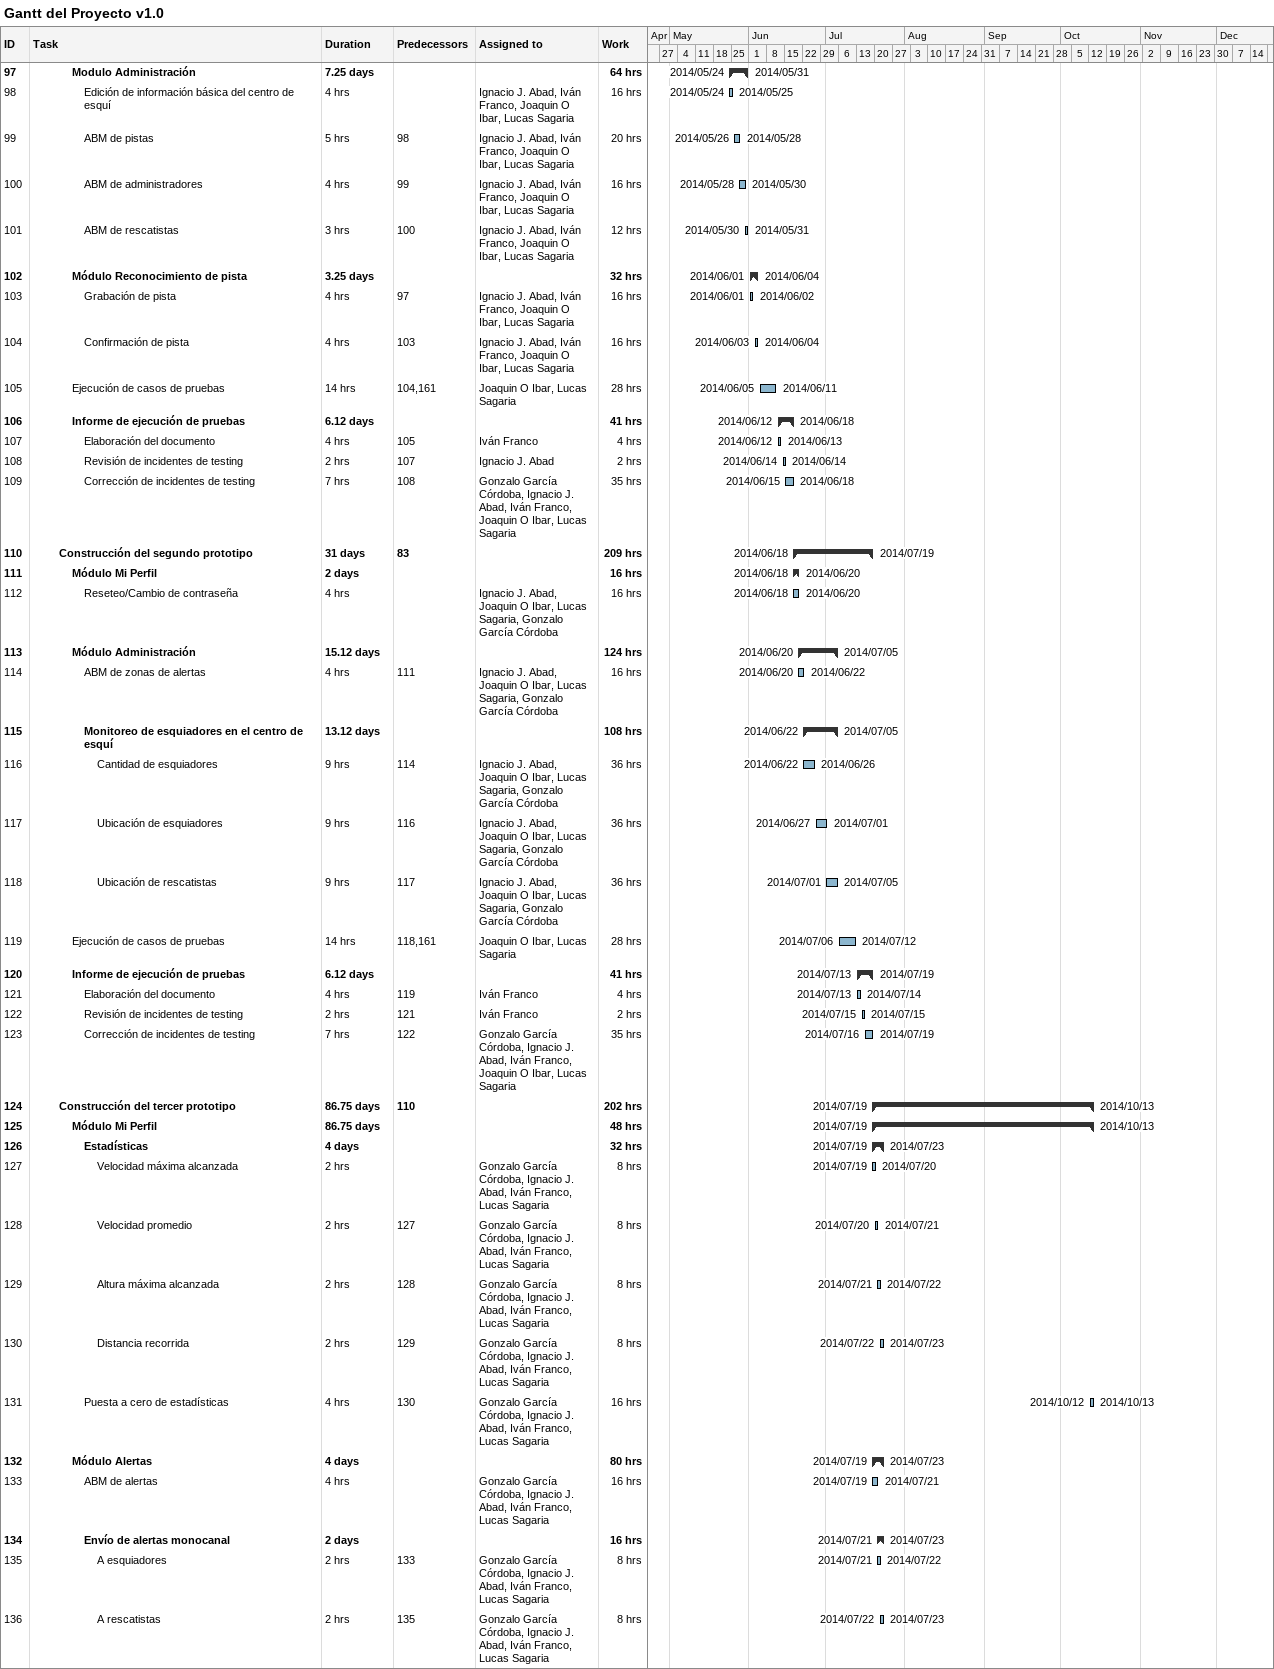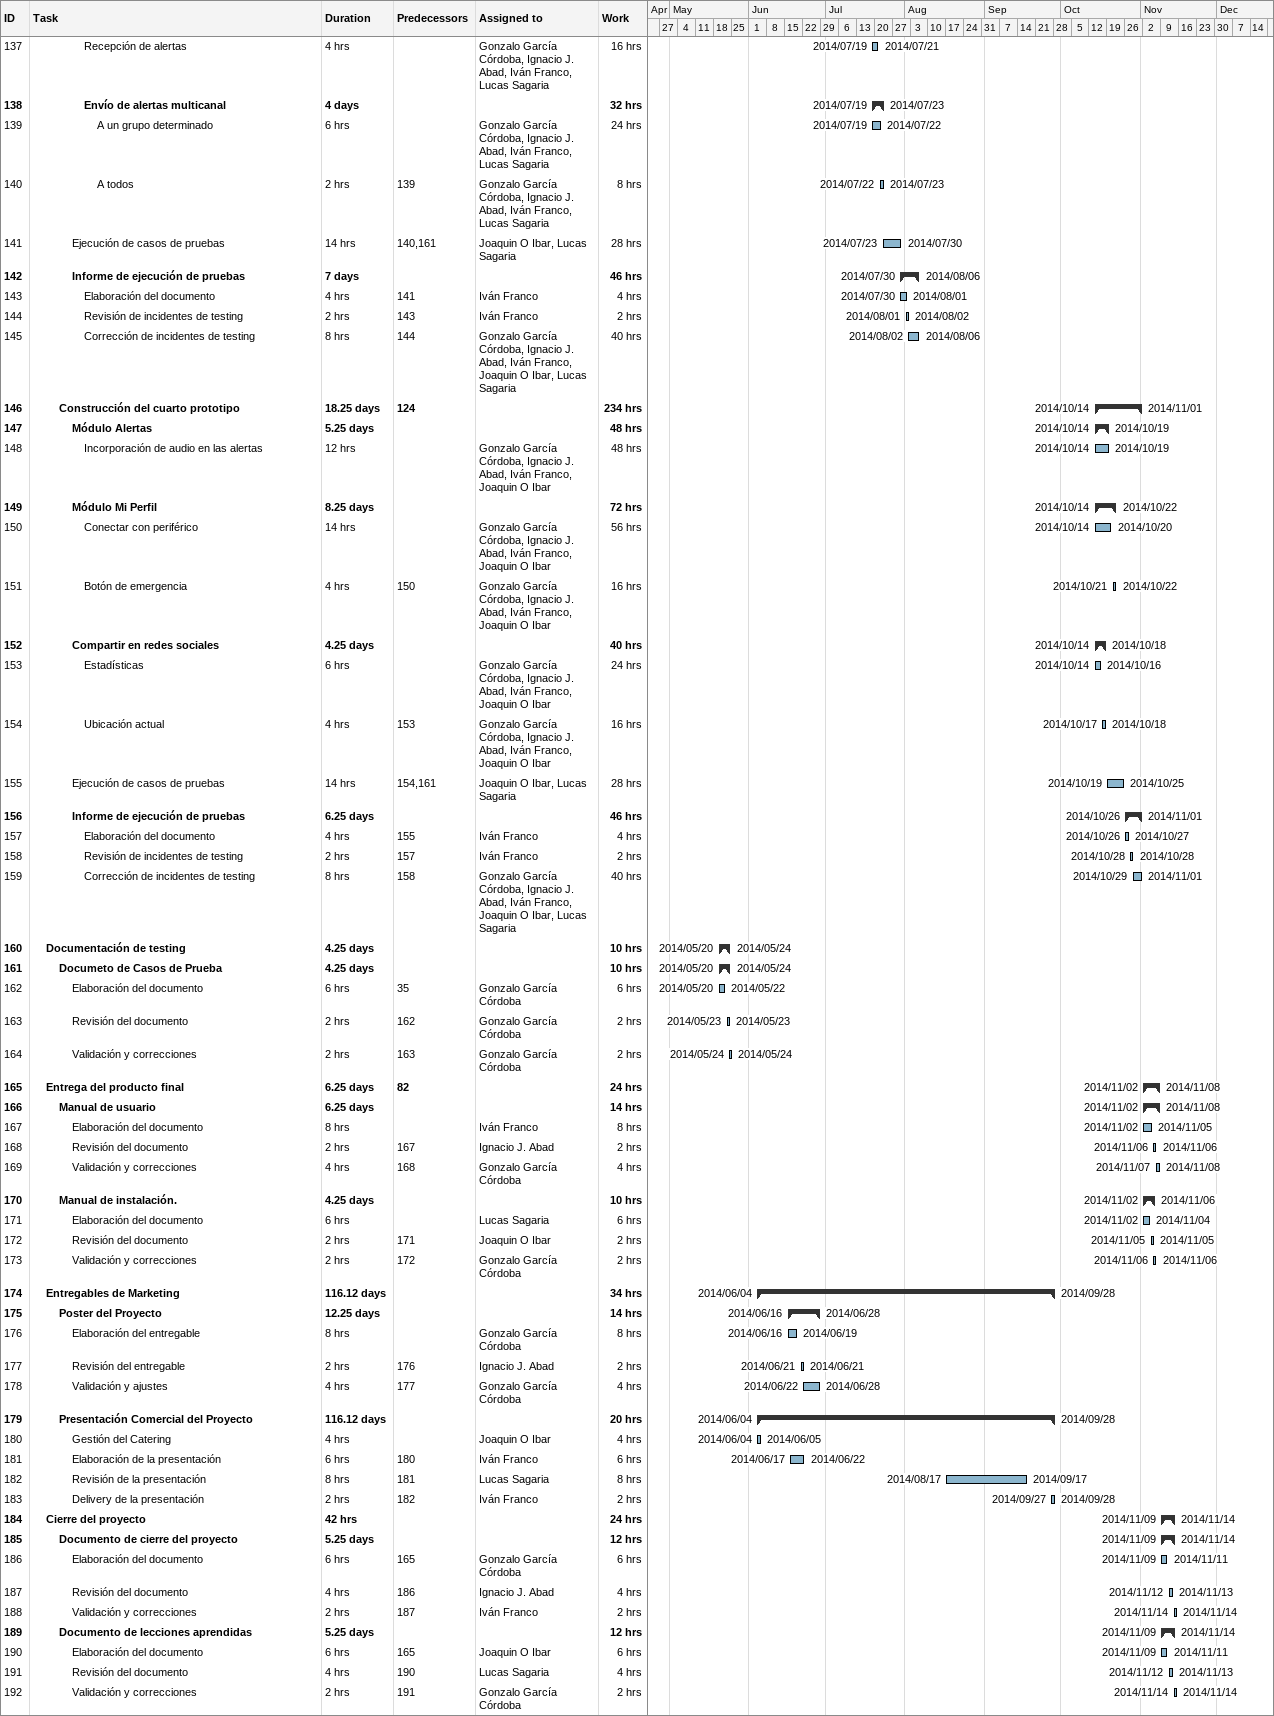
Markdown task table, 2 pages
Gantt del Proyecto v1.0

| ID | Level | Task | Duration | Start | Finish | Predecessors | Resources | Work (h) |
|---|---|---|---|---|---|---|---|---|
| 97 | 4 | **Modulo Administración** | 7.25d | 2014-05-24 | 2014-05-31 |  |  | 64 |
| 98 | 5 | Edición de información básica del centro de esquí | 4h | 2014-05-24 | 2014-05-25 |  | Ignacio J. Abad, Iván Franco, Joaquin O Ibar, Lucas Sagaria | 16 |
| 99 | 5 | ABM de pistas | 5h | 2014-05-26 | 2014-05-28 | 98 | Ignacio J. Abad, Iván Franco, Joaquin O Ibar, Lucas Sagaria | 20 |
| 100 | 5 | ABM de administradores | 4h | 2014-05-28 | 2014-05-30 | 99 | Ignacio J. Abad, Iván Franco, Joaquin O Ibar, Lucas Sagaria | 16 |
| 101 | 5 | ABM de rescatistas | 3h | 2014-05-30 | 2014-05-31 | 100 | Ignacio J. Abad, Iván Franco, Joaquin O Ibar, Lucas Sagaria | 12 |
| 102 | 4 | **Módulo Reconocimiento de pista** | 3.25d | 2014-06-01 | 2014-06-04 |  |  | 32 |
| 103 | 5 | Grabación de pista | 4h | 2014-06-01 | 2014-06-02 | 97 | Ignacio J. Abad, Iván Franco, Joaquin O Ibar, Lucas Sagaria | 16 |
| 104 | 5 | Confirmación de pista | 4h | 2014-06-03 | 2014-06-04 | 103 | Ignacio J. Abad, Iván Franco, Joaquin O Ibar, Lucas Sagaria | 16 |
| 105 | 4 | Ejecución de casos de pruebas | 14h | 2014-06-05 | 2014-06-11 | 104, 161 | Joaquin O Ibar, Lucas Sagaria | 28 |
| 106 | 4 | **Informe de ejecución de pruebas** | 6.12d | 2014-06-12 | 2014-06-18 |  |  | 41 |
| 107 | 5 | Elaboración del documento | 4h | 2014-06-12 | 2014-06-13 | 105 | Iván Franco | 4 |
| 108 | 5 | Revisión de incidentes de testing | 2h | 2014-06-14 | 2014-06-14 | 107 | Ignacio J. Abad | 2 |
| 109 | 5 | Corrección de incidentes de testing | 7h | 2014-06-15 | 2014-06-18 | 108 | Gonzalo García Córdoba, Ignacio J. Abad, Iván Franco, Joaquin O Ibar, Lucas Sagaria | 35 |
| 110 | 3 | **Construcción del segundo prototipo** | 31d | 2014-06-18 | 2014-07-19 | 83 |  | 209 |
| 111 | 4 | **Módulo Mi Perfil** | 2d | 2014-06-18 | 2014-06-20 |  |  | 16 |
| 112 | 5 | Reseteo/Cambio de contraseña | 4h | 2014-06-18 | 2014-06-20 |  | Ignacio J. Abad, Joaquin O Ibar, Lucas Sagaria, Gonzalo García Córdoba | 16 |
| 113 | 4 | **Módulo Administración** | 15.12d | 2014-06-20 | 2014-07-05 |  |  | 124 |
| 114 | 5 | ABM de zonas de alertas | 4h | 2014-06-20 | 2014-06-22 | 111 | Ignacio J. Abad, Joaquin O Ibar, Lucas Sagaria, Gonzalo García Córdoba | 16 |
| 115 | 5 | **Monitoreo de esquiadores en el centro de esquí** | 13.12d | 2014-06-22 | 2014-07-05 |  |  | 108 |
| 116 | 6 | Cantidad de esquiadores | 9h | 2014-06-22 | 2014-06-26 | 114 | Ignacio J. Abad, Joaquin O Ibar, Lucas Sagaria, Gonzalo García Córdoba | 36 |
| 117 | 6 | Ubicación de esquiadores | 9h | 2014-06-27 | 2014-07-01 | 116 | Ignacio J. Abad, Joaquin O Ibar, Lucas Sagaria, Gonzalo García Córdoba | 36 |
| 118 | 6 | Ubicación de rescatistas | 9h | 2014-07-01 | 2014-07-05 | 117 | Ignacio J. Abad, Joaquin O Ibar, Lucas Sagaria, Gonzalo García Córdoba | 36 |
| 119 | 4 | Ejecución de casos de pruebas | 14h | 2014-07-06 | 2014-07-12 | 118, 161 | Joaquin O Ibar, Lucas Sagaria | 28 |
| 120 | 4 | **Informe de ejecución de pruebas** | 6.12d | 2014-07-13 | 2014-07-19 |  |  | 41 |
| 121 | 5 | Elaboración del documento | 4h | 2014-07-13 | 2014-07-14 | 119 | Iván Franco | 4 |
| 122 | 5 | Revisión de incidentes de testing | 2h | 2014-07-15 | 2014-07-15 | 121 | Iván Franco | 2 |
| 123 | 5 | Corrección de incidentes de testing | 7h | 2014-07-16 | 2014-07-19 | 122 | Gonzalo García Córdoba, Ignacio J. Abad, Iván Franco, Joaquin O Ibar, Lucas Sagaria | 35 |
| 124 | 3 | **Construcción del tercer prototipo** | 86.75d | 2014-07-19 | 2014-10-13 | 110 |  | 202 |
| 125 | 4 | **Módulo Mi Perfil** | 86.75d | 2014-07-19 | 2014-10-13 |  |  | 48 |
| 126 | 5 | **Estadísticas** | 4d | 2014-07-19 | 2014-07-23 |  |  | 32 |
| 127 | 6 | Velocidad máxima alcanzada | 2h | 2014-07-19 | 2014-07-20 |  | Gonzalo García Córdoba, Ignacio J. Abad, Iván Franco, Lucas Sagaria | 8 |
| 128 | 6 | Velocidad promedio | 2h | 2014-07-20 | 2014-07-21 | 127 | Gonzalo García Córdoba, Ignacio J. Abad, Iván Franco, Lucas Sagaria | 8 |
| 129 | 6 | Altura máxima alcanzada | 2h | 2014-07-21 | 2014-07-22 | 128 | Gonzalo García Córdoba, Ignacio J. Abad, Iván Franco, Lucas Sagaria | 8 |
| 130 | 6 | Distancia recorrida | 2h | 2014-07-22 | 2014-07-23 | 129 | Gonzalo García Córdoba, Ignacio J. Abad, Iván Franco, Lucas Sagaria | 8 |
| 131 | 5 | Puesta a cero de estadísticas | 4h | 2014-10-12 | 2014-10-13 | 130 | Gonzalo García Córdoba, Ignacio J. Abad, Iván Franco, Lucas Sagaria | 16 |
| 132 | 4 | **Módulo Alertas** | 4d | 2014-07-19 | 2014-07-23 |  |  | 80 |
| 133 | 5 | ABM de alertas | 4h | 2014-07-19 | 2014-07-21 |  | Gonzalo García Córdoba, Ignacio J. Abad, Iván Franco, Lucas Sagaria | 16 |
| 134 | 5 | **Envío de alertas monocanal** | 2d | 2014-07-21 | 2014-07-23 |  |  | 16 |
| 135 | 6 | A esquiadores | 2h | 2014-07-21 | 2014-07-22 | 133 | Gonzalo García Córdoba, Ignacio J. Abad, Iván Franco, Lucas Sagaria | 8 |
| 136 | 6 | A rescatistas | 2h | 2014-07-22 | 2014-07-23 | 135 | Gonzalo García Córdoba, Ignacio J. Abad, Iván Franco, Lucas Sagaria | 8 |
| 137 | 5 | Recepción de alertas | 4h | 2014-07-19 | 2014-07-21 |  | Gonzalo García Córdoba, Ignacio J. Abad, Iván Franco, Lucas Sagaria | 16 |
| 138 | 5 | **Envío de alertas multicanal** | 4d | 2014-07-19 | 2014-07-23 |  |  | 32 |
| 139 | 6 | A un grupo determinado | 6h | 2014-07-19 | 2014-07-22 |  | Gonzalo García Córdoba, Ignacio J. Abad, Iván Franco, Lucas Sagaria | 24 |
| 140 | 6 | A todos | 2h | 2014-07-22 | 2014-07-23 | 139 | Gonzalo García Córdoba, Ignacio J. Abad, Iván Franco, Lucas Sagaria | 8 |
| 141 | 4 | Ejecución de casos de pruebas | 14h | 2014-07-23 | 2014-07-30 | 140, 161 | Joaquin O Ibar, Lucas Sagaria | 28 |
| 142 | 4 | **Informe de ejecución de pruebas** | 7d | 2014-07-30 | 2014-08-06 |  |  | 46 |
| 143 | 5 | Elaboración del documento | 4h | 2014-07-30 | 2014-08-01 | 141 | Iván Franco | 4 |
| 144 | 5 | Revisión de incidentes de testing | 2h | 2014-08-01 | 2014-08-02 | 143 | Iván Franco | 2 |
| 145 | 5 | Corrección de incidentes de testing | 8h | 2014-08-02 | 2014-08-06 | 144 | Gonzalo García Córdoba, Ignacio J. Abad, Iván Franco, Joaquin O Ibar, Lucas Sagaria | 40 |
| 146 | 3 | **Construcción del cuarto prototipo** | 18.25d | 2014-10-14 | 2014-11-01 | 124 |  | 234 |
| 147 | 4 | **Módulo Alertas** | 5.25d | 2014-10-14 | 2014-10-19 |  |  | 48 |
| 148 | 5 | Incorporación de audio en las alertas | 12h | 2014-10-14 | 2014-10-19 |  | Gonzalo García Córdoba, Ignacio J. Abad, Iván Franco, Joaquin O Ibar | 48 |
| 149 | 4 | **Módulo Mi Perfil** | 8.25d | 2014-10-14 | 2014-10-22 |  |  | 72 |
| 150 | 5 | Conectar con periférico | 14h | 2014-10-14 | 2014-10-20 |  | Gonzalo García Córdoba, Ignacio J. Abad, Iván Franco, Joaquin O Ibar | 56 |
| 151 | 5 | Botón de emergencia | 4h | 2014-10-21 | 2014-10-22 | 150 | Gonzalo García Córdoba, Ignacio J. Abad, Iván Franco, Joaquin O Ibar | 16 |
| 152 | 4 | **Compartir en redes sociales** | 4.25d | 2014-10-14 | 2014-10-18 |  |  | 40 |
| 153 | 5 | Estadísticas | 6h | 2014-10-14 | 2014-10-16 |  | Gonzalo García Córdoba, Ignacio J. Abad, Iván Franco, Joaquin O Ibar | 24 |
| 154 | 5 | Ubicación actual | 4h | 2014-10-17 | 2014-10-18 | 153 | Gonzalo García Córdoba, Ignacio J. Abad, Iván Franco, Joaquin O Ibar | 16 |
| 155 | 4 | Ejecución de casos de pruebas | 14h | 2014-10-19 | 2014-10-25 | 154, 161 | Joaquin O Ibar, Lucas Sagaria | 28 |
| 156 | 4 | **Informe de ejecución de pruebas** | 6.25d | 2014-10-26 | 2014-11-01 |  |  | 46 |
| 157 | 5 | Elaboración del documento | 4h | 2014-10-26 | 2014-10-27 | 155 | Iván Franco | 4 |
| 158 | 5 | Revisión de incidentes de testing | 2h | 2014-10-28 | 2014-10-28 | 157 | Iván Franco | 2 |
| 159 | 5 | Corrección de incidentes de testing | 8h | 2014-10-29 | 2014-11-01 | 158 | Gonzalo García Córdoba, Ignacio J. Abad, Iván Franco, Joaquin O Ibar, Lucas Sagaria | 40 |
| 160 | 2 | **Documentación de testing** | 4.25d | 2014-05-20 | 2014-05-24 |  |  | 10 |
| 161 | 3 | **Documeto de Casos de Prueba** | 4.25d | 2014-05-20 | 2014-05-24 |  |  | 10 |
| 162 | 4 | Elaboración del documento | 6h | 2014-05-20 | 2014-05-22 | 35 | Gonzalo García Córdoba | 6 |
| 163 | 4 | Revisión del documento | 2h | 2014-05-23 | 2014-05-23 | 162 | Gonzalo García Córdoba | 2 |
| 164 | 4 | Validación y correcciones | 2h | 2014-05-24 | 2014-05-24 | 163 | Gonzalo García Córdoba | 2 |
| 165 | 2 | **Entrega del producto final** | 6.25d | 2014-11-02 | 2014-11-08 | 82 |  | 24 |
| 166 | 3 | **Manual de usuario** | 6.25d | 2014-11-02 | 2014-11-08 |  |  | 14 |
| 167 | 4 | Elaboración del documento | 8h | 2014-11-02 | 2014-11-05 |  | Iván Franco | 8 |
| 168 | 4 | Revisión del documento | 2h | 2014-11-06 | 2014-11-06 | 167 | Ignacio J. Abad | 2 |
| 169 | 4 | Validación y correcciones | 4h | 2014-11-07 | 2014-11-08 | 168 | Gonzalo García Córdoba | 4 |
| 170 | 3 | **Manual de instalación.** | 4.25d | 2014-11-02 | 2014-11-06 |  |  | 10 |
| 171 | 4 | Elaboración del documento | 6h | 2014-11-02 | 2014-11-04 |  | Lucas Sagaria | 6 |
| 172 | 4 | Revisión del documento | 2h | 2014-11-05 | 2014-11-05 | 171 | Joaquin O Ibar | 2 |
| 173 | 4 | Validación y correcciones | 2h | 2014-11-06 | 2014-11-06 | 172 | Gonzalo García Córdoba | 2 |
| 174 | 2 | **Entregables de Marketing** | 116.12d | 2014-06-04 | 2014-09-28 |  |  | 34 |
| 175 | 3 | **Poster del Proyecto** | 12.25d | 2014-06-16 | 2014-06-28 |  |  | 14 |
| 176 | 4 | Elaboración del entregable | 8h | 2014-06-16 | 2014-06-19 |  | Gonzalo García Córdoba | 8 |
| 177 | 4 | Revisión del entregable | 2h | 2014-06-21 | 2014-06-21 | 176 | Ignacio J. Abad | 2 |
| 178 | 4 | Validación y ajustes | 4h | 2014-06-22 | 2014-06-28 | 177 | Gonzalo García Córdoba | 4 |
| 179 | 3 | **Presentación Comercial del Proyecto** | 116.12d | 2014-06-04 | 2014-09-28 |  |  | 20 |
| 180 | 4 | Gestión del Catering | 4h | 2014-06-04 | 2014-06-05 |  | Joaquin O Ibar | 4 |
| 181 | 4 | Elaboración de la presentación | 6h | 2014-06-17 | 2014-06-22 | 180 | Iván Franco | 6 |
| 182 | 4 | Revisión de la presentación | 8h | 2014-08-17 | 2014-09-17 | 181 | Lucas Sagaria | 8 |
| 183 | 4 | Delivery de la presentación | 2h | 2014-09-27 | 2014-09-28 | 182 | Iván Franco | 2 |
| 184 | 2 | **Cierre del proyecto** | 42h | 2014-11-09 | 2014-11-14 |  |  | 24 |
| 185 | 3 | **Documento de cierre del proyecto** | 5.25d | 2014-11-09 | 2014-11-14 |  |  | 12 |
| 186 | 4 | Elaboración del documento | 6h | 2014-11-09 | 2014-11-11 | 165 | Gonzalo García Córdoba | 6 |
| 187 | 4 | Revisión del documento | 4h | 2014-11-12 | 2014-11-13 | 186 | Ignacio J. Abad | 4 |
| 188 | 4 | Validación y correcciones | 2h | 2014-11-14 | 2014-11-14 | 187 | Iván Franco | 2 |
| 189 | 3 | **Documento de lecciones aprendidas** | 5.25d | 2014-11-09 | 2014-11-14 |  |  | 12 |
| 190 | 4 | Elaboración del documento | 6h | 2014-11-09 | 2014-11-11 | 165 | Joaquin O Ibar | 6 |
| 191 | 4 | Revisión del documento | 4h | 2014-11-12 | 2014-11-13 | 190 | Lucas Sagaria | 4 |
| 192 | 4 | Validación y correcciones | 2h | 2014-11-14 | 2014-11-14 | 191 | Gonzalo García Córdoba | 2 |
